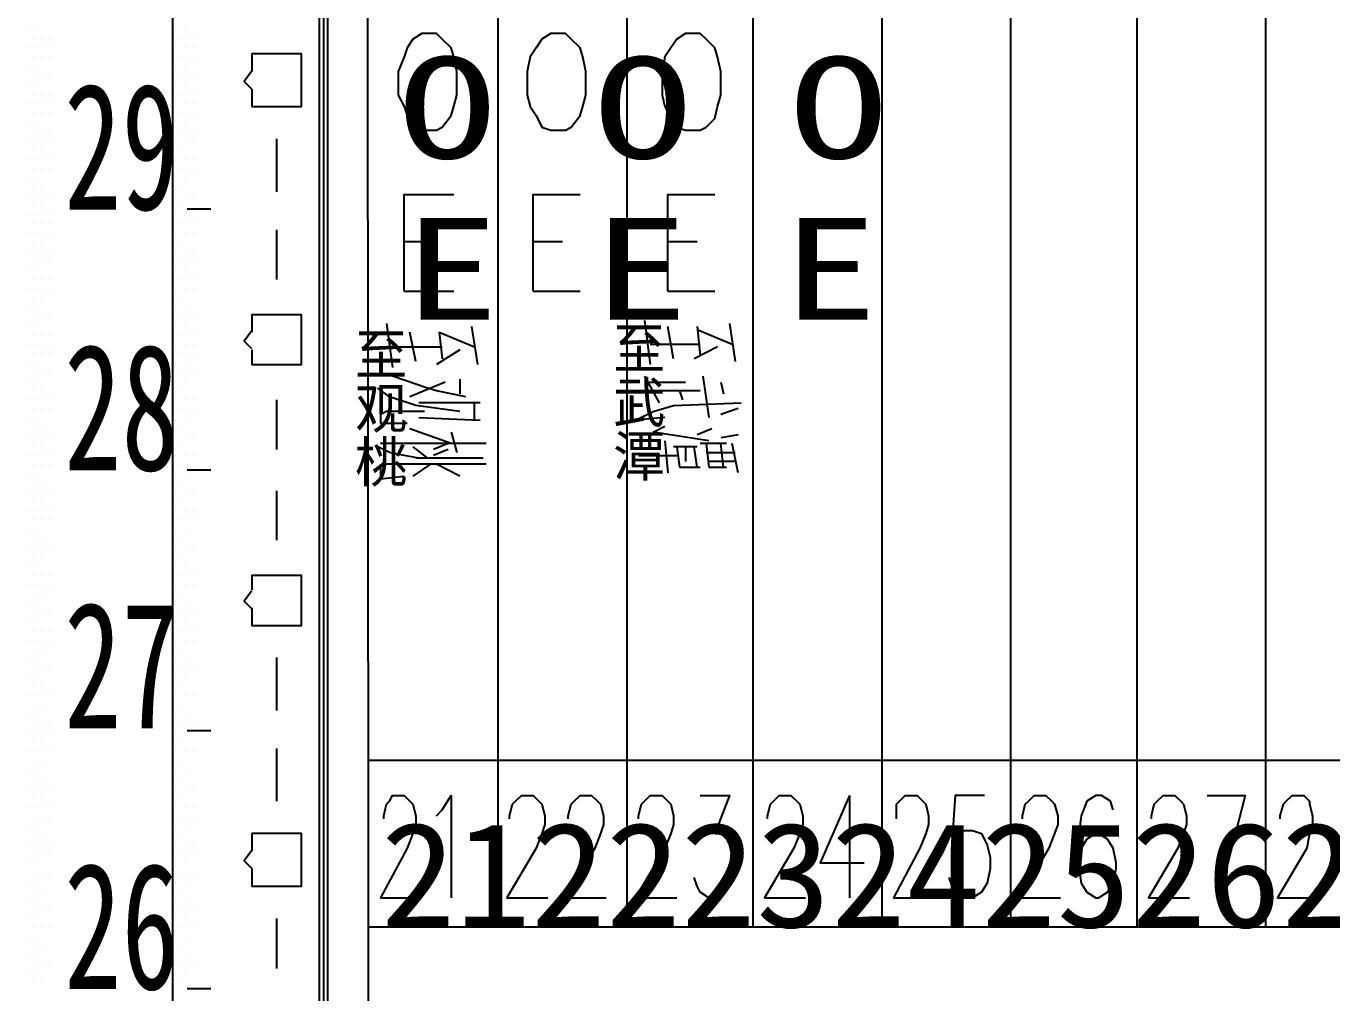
# Model space of a CAD drawing. Header units: metres. Extents: x 17 to 1264, y 17 to 859.
# Drawn here: x 170.5 to 234.7, y 471.5 to 519 of the extents above; entities that cross this region are included whole.
import ezdxf

# ---------------------------------------------------------------- set-up
doc = ezdxf.new("R2010")
doc.units = ezdxf.units.M
for name, color, linetype in [('LINES', 7, 'Continuous'), ('POLYLINES', 4, 'Continuous'), ('RECTS', 7, 'Continuous'), ('TEXTS', 3, 'Continuous')]:
    doc.layers.add(name, color=color, linetype=linetype)

msp = doc.modelspace()

# ---------------------------------------------------------------- linework, layer by layer
at = {"layer": 'LINES'}
for p, q in [((185.32, 152.64), (185.32, 755.14)), ((185.11, 650.59), (185.11, 433.58)), ((170.49, 518.83), (170.49, 518.83)), ((170.92, 518.83), (170.92, 518.83)), ((171.35, 518.83), (171.35, 518.83)), ((171.79, 518.83), (171.79, 518.83)), ((177.83, 518.83), (177.83, 518.83)), ((178.27, 518.83), (178.27, 518.83)), ((178.7, 518.83), (178.7, 518.83)), ((170.49, 517.97), (170.49, 517.97)), ((170.78, 518.4), (170.78, 518.4)), ((170.92, 517.97), (170.92, 517.97)), ((171.21, 518.4), (171.21, 518.4)), ((171.35, 517.97), (171.35, 517.97)), ((171.64, 518.4), (171.64, 518.4)), ((171.79, 517.97), (171.79, 517.97)), ((177.83, 517.97), (177.83, 517.97)), ((177.98, 518.4), (177.98, 518.4)), ((178.27, 517.97), (178.27, 517.97)), ((178.41, 518.4), (178.41, 518.4)), ((178.7, 517.97), (178.7, 517.97)), ((178.84, 518.4), (178.84, 518.4)), ((170.78, 517.54), (170.78, 517.54)), ((171.21, 517.54), (171.21, 517.54)), ((171.64, 517.54), (171.64, 517.54)), ((177.98, 517.54), (177.98, 517.54)), ((178.41, 517.54), (178.41, 517.54)), ((178.84, 517.54), (178.84, 517.54)), ((170.49, 517.1), (170.49, 517.1)), ((170.78, 516.53), (170.78, 516.53)), ((170.92, 517.1), (170.92, 517.1)), ((171.21, 516.53), (171.21, 516.53)), ((171.35, 517.1), (171.35, 517.1)), ((171.64, 516.53), (171.64, 516.53)), ((171.79, 517.1), (171.79, 517.1)), ((177.83, 517.1), (177.83, 517.1)), ((177.98, 516.53), (177.98, 516.53)), ((178.27, 517.1), (178.27, 517.1)), ((178.41, 516.53), (178.41, 516.53)), ((178.7, 517.1), (178.7, 517.1)), ((178.84, 516.53), (178.84, 516.53)), ((170.49, 516.1), (170.49, 516.1)), ((170.92, 516.1), (170.92, 516.1)), ((171.35, 516.1), (171.35, 516.1)), ((171.79, 516.1), (171.79, 516.1)), ((177.83, 516.1), (177.83, 516.1)), ((178.27, 516.1), (178.27, 516.1)), ((178.7, 516.1), (178.7, 516.1)), ((170.78, 515.66), (170.78, 515.66)), ((171.21, 515.66), (171.21, 515.66)), ((171.64, 515.66), (171.64, 515.66)), ((177.98, 515.66), (177.98, 515.66)), ((178.41, 515.66), (178.41, 515.66)), ((178.84, 515.66), (178.84, 515.66)), ((170.49, 515.23), (170.49, 515.23)), ((170.78, 514.8), (170.78, 514.8)), ((170.92, 515.23), (170.92, 515.23)), ((171.21, 514.8), (171.21, 514.8)), ((171.35, 515.23), (171.35, 515.23)), ((171.64, 514.8), (171.64, 514.8)), ((171.79, 515.23), (171.79, 515.23)), ((177.83, 515.23), (177.83, 515.23)), ((177.98, 514.8), (177.98, 514.8)), ((178.27, 515.23), (178.27, 515.23)), ((178.41, 514.8), (178.41, 514.8)), ((178.7, 515.23), (178.7, 515.23)), ((178.84, 514.8), (178.84, 514.8)), ((170.49, 514.37), (170.49, 514.37)), ((170.92, 514.37), (170.92, 514.37)), ((171.35, 514.37), (171.35, 514.37)), ((171.79, 514.37), (171.79, 514.37)), ((177.83, 514.37), (177.83, 514.37)), ((178.27, 514.37), (178.27, 514.37)), ((178.7, 514.37), (178.7, 514.37)), ((170.49, 513.36), (170.49, 513.36)), ((170.78, 513.79), (170.78, 513.79)), ((170.92, 513.36), (170.92, 513.36)), ((171.21, 513.79), (171.21, 513.79)), ((171.35, 513.36), (171.35, 513.36)), ((171.64, 513.79), (171.64, 513.79)), ((171.79, 513.36), (171.79, 513.36)), ((177.83, 513.36), (177.83, 513.36)), ((177.98, 513.79), (177.98, 513.79)), ((178.27, 513.36), (178.27, 513.36)), ((178.41, 513.79), (178.41, 513.79)), ((178.7, 513.36), (178.7, 513.36)), ((178.84, 513.79), (178.84, 513.79)), ((182.8, 513.5), (182.8, 510.91)), ((170.78, 512.93), (170.78, 512.93)), ((171.21, 512.93), (171.21, 512.93)), ((171.64, 512.93), (171.64, 512.93)), ((177.98, 512.93), (177.98, 512.93)), ((178.41, 512.93), (178.41, 512.93)), ((178.84, 512.93), (178.84, 512.93)), ((170.49, 512.5), (170.49, 512.5)), ((170.78, 512.06), (170.78, 512.06)), ((170.92, 512.5), (170.92, 512.5)), ((171.21, 512.06), (171.21, 512.06)), ((171.35, 512.5), (171.35, 512.5)), ((171.64, 512.06), (171.64, 512.06)), ((171.79, 512.5), (171.79, 512.5)), ((177.83, 512.5), (177.83, 512.5)), ((177.98, 512.06), (177.98, 512.06)), ((178.27, 512.5), (178.27, 512.5)), ((178.41, 512.06), (178.41, 512.06)), ((178.7, 512.5), (178.7, 512.5)), ((178.84, 512.06), (178.84, 512.06)), ((170.49, 511.63), (170.49, 511.63)), ((170.92, 511.63), (170.92, 511.63)), ((171.35, 511.63), (171.35, 511.63)), ((171.79, 511.63), (171.79, 511.63)), ((177.83, 511.63), (177.83, 511.63)), ((178.27, 511.63), (178.27, 511.63)), ((178.7, 511.63), (178.7, 511.63)), ((170.78, 511.2), (170.78, 511.2)), ((171.21, 511.2), (171.21, 511.2)), ((171.64, 511.2), (171.64, 511.2)), ((177.98, 511.2), (177.98, 511.2)), ((178.41, 511.2), (178.41, 511.2)), ((178.84, 511.2), (178.84, 511.2)), ((170.49, 510.62), (170.49, 510.62)), ((170.78, 510.19), (170.78, 510.19)), ((170.92, 510.62), (170.92, 510.62)), ((171.21, 510.19), (171.21, 510.19)), ((171.35, 510.62), (171.35, 510.62)), ((171.64, 510.19), (171.64, 510.19)), ((171.79, 510.62), (171.79, 510.62)), ((177.83, 510.62), (177.83, 510.62)), ((177.98, 510.19), (177.98, 510.19)), ((178.27, 510.62), (178.27, 510.62)), ((178.41, 510.19), (178.41, 510.19)), ((178.7, 510.62), (178.7, 510.62)), ((178.84, 510.19), (178.84, 510.19)), ((170.49, 509.76), (170.49, 509.76)), ((170.92, 509.76), (170.92, 509.76)), ((171.35, 509.76), (171.35, 509.76)), ((171.79, 509.76), (171.79, 509.76)), ((177.83, 509.76), (177.83, 509.76)), ((178.27, 509.76), (178.27, 509.76)), ((179.56, 510.05), (178.41, 510.05)), ((178.7, 509.76), (178.7, 509.76)), ((170.49, 508.9), (170.49, 508.9)), ((170.78, 509.33), (170.78, 509.33)), ((170.92, 508.9), (170.92, 508.9)), ((171.21, 509.33), (171.21, 509.33)), ((171.35, 508.9), (171.35, 508.9)), ((171.64, 509.33), (171.64, 509.33)), ((171.79, 508.9), (171.79, 508.9)), ((177.83, 508.9), (177.83, 508.9)), ((177.98, 509.33), (177.98, 509.33)), ((178.27, 508.9), (178.27, 508.9)), ((178.41, 509.33), (178.41, 509.33)), ((178.7, 508.9), (178.7, 508.9)), ((178.84, 509.33), (178.84, 509.33)), ((182.8, 509.04), (182.8, 506.59)), ((170.78, 508.46), (170.78, 508.46)), ((171.21, 508.46), (171.21, 508.46)), ((171.64, 508.46), (171.64, 508.46)), ((177.98, 508.46), (177.98, 508.46)), ((178.41, 508.46), (178.41, 508.46)), ((178.84, 508.46), (178.84, 508.46)), ((189.07, 508.46), (190.51, 508.46)), ((195.4, 508.46), (196.84, 508.46)), ((202.03, 508.46), (203.47, 508.46)), ((170.49, 507.89), (170.49, 507.89)), ((170.92, 507.89), (170.92, 507.89)), ((171.35, 507.89), (171.35, 507.89)), ((171.79, 507.89), (171.79, 507.89)), ((177.83, 507.89), (177.83, 507.89)), ((178.27, 507.89), (178.27, 507.89)), ((178.7, 507.89), (178.7, 507.89)), ((170.49, 507.02), (170.49, 507.02)), ((170.78, 507.46), (170.78, 507.46)), ((170.92, 507.02), (170.92, 507.02)), ((171.21, 507.46), (171.21, 507.46)), ((171.35, 507.02), (171.35, 507.02)), ((171.64, 507.46), (171.64, 507.46)), ((171.79, 507.02), (171.79, 507.02)), ((177.83, 507.02), (177.83, 507.02)), ((177.98, 507.46), (177.98, 507.46)), ((178.27, 507.02), (178.27, 507.02)), ((178.41, 507.46), (178.41, 507.46)), ((178.7, 507.02), (178.7, 507.02)), ((178.84, 507.46), (178.84, 507.46)), ((170.78, 506.59), (170.78, 506.59)), ((171.21, 506.59), (171.21, 506.59)), ((171.64, 506.59), (171.64, 506.59)), ((177.98, 506.59), (177.98, 506.59)), ((178.41, 506.59), (178.41, 506.59)), ((178.84, 506.59), (178.84, 506.59)), ((170.49, 506.16), (170.49, 506.16)), ((170.78, 505.73), (170.78, 505.73)), ((170.92, 506.16), (170.92, 506.16)), ((171.21, 505.73), (171.21, 505.73)), ((171.35, 506.16), (171.35, 506.16)), ((171.64, 505.73), (171.64, 505.73)), ((171.79, 506.16), (171.79, 506.16)), ((177.83, 506.16), (177.83, 506.16)), ((177.98, 505.73), (177.98, 505.73)), ((178.27, 506.16), (178.27, 506.16)), ((178.41, 505.73), (178.41, 505.73)), ((178.7, 506.16), (178.7, 506.16)), ((178.84, 505.73), (178.84, 505.73)), ((189.07, 506.02), (191.51, 506.02)), ((195.4, 506.02), (197.71, 506.02)), ((202.03, 506.02), (204.33, 506.02)), ((170.49, 505.15), (170.49, 505.15)), ((170.92, 505.15), (170.92, 505.15)), ((171.35, 505.15), (171.35, 505.15)), ((171.79, 505.15), (171.79, 505.15)), ((177.83, 505.15), (177.83, 505.15)), ((178.27, 505.15), (178.27, 505.15)), ((178.7, 505.15), (178.7, 505.15)), ((170.78, 504.72), (170.78, 504.72)), ((171.21, 504.72), (171.21, 504.72)), ((171.64, 504.72), (171.64, 504.72)), ((177.98, 504.72), (177.98, 504.72)), ((178.41, 504.72), (178.41, 504.72)), ((178.84, 504.72), (178.84, 504.72)), ((188.2, 504.43), (188.49, 502.27)), ((200.87, 504.58), (201.16, 502.42)), ((205.05, 504.43), (205.34, 502.56)), ((170.49, 504.29), (170.49, 504.29)), ((170.78, 503.86), (170.78, 503.86)), ((170.92, 504.29), (170.92, 504.29)), ((171.21, 503.86), (171.21, 503.86)), ((171.35, 504.29), (171.35, 504.29)), ((171.64, 503.86), (171.64, 503.86)), ((171.79, 504.29), (171.79, 504.29)), ((177.83, 504.29), (177.83, 504.29)), ((177.98, 503.86), (177.98, 503.86)), ((178.27, 504.29), (178.27, 504.29)), ((178.41, 503.86), (178.41, 503.86)), ((178.7, 504.29), (178.7, 504.29)), ((178.84, 503.86), (178.84, 503.86)), ((189.64, 502.56), (189.35, 504)), ((190.79, 504), (190.94, 502.7)), ((190.79, 504), (192.52, 503.28)), ((192.38, 504.29), (192.67, 502.42)), ((202.31, 502.7), (202.03, 504.29)), ((203.47, 504.29), (203.61, 502.85)), ((203.47, 504.14), (205.19, 503.42)), ((170.49, 503.42), (170.49, 503.42)), ((170.92, 503.42), (170.92, 503.42)), ((171.35, 503.42), (171.35, 503.42)), ((171.79, 503.42), (171.79, 503.42)), ((177.83, 503.42), (177.83, 503.42)), ((178.27, 503.42), (178.27, 503.42)), ((178.7, 503.42), (178.7, 503.42)), ((188.49, 503.28), (190.94, 503.28)), ((191.8, 503.14), (190.65, 502.42)), ((201.16, 503.42), (203.61, 503.42)), ((204.47, 503.28), (203.32, 502.7)), ((170.49, 502.42), (170.49, 502.42)), ((170.78, 502.99), (170.78, 502.99)), ((170.92, 502.42), (170.92, 502.42)), ((171.21, 502.99), (171.21, 502.99)), ((171.35, 502.42), (171.35, 502.42)), ((171.64, 502.99), (171.64, 502.99)), ((171.79, 502.42), (171.79, 502.42)), ((177.83, 502.42), (177.83, 502.42)), ((177.98, 502.99), (177.98, 502.99)), ((178.27, 502.42), (178.27, 502.42)), ((178.41, 502.99), (178.41, 502.99)), ((178.7, 502.42), (178.7, 502.42)), ((178.84, 502.99), (178.84, 502.99)), ((170.78, 501.98), (170.78, 501.98)), ((171.21, 501.98), (171.21, 501.98)), ((171.64, 501.98), (171.64, 501.98)), ((177.98, 501.98), (177.98, 501.98)), ((178.41, 501.98), (178.41, 501.98)), ((178.84, 501.98), (178.84, 501.98)), ((200.87, 501.84), (201.59, 500.54)), ((203.75, 501.84), (204.04, 499.82)), ((170.49, 501.55), (170.49, 501.55)), ((170.92, 501.55), (170.92, 501.55)), ((171.35, 501.55), (171.35, 501.55)), ((171.79, 501.55), (171.79, 501.55)), ((177.83, 501.55), (177.83, 501.55)), ((178.27, 501.55), (178.27, 501.55)), ((178.7, 501.55), (178.7, 501.55)), ((191.08, 501.55), (189.35, 500.83)), ((191.8, 501.7), (191.8, 500.98)), ((201.02, 501.55), (202.89, 501.55)), ((204.62, 501.55), (204.76, 500.98)), ((170.49, 500.69), (170.49, 500.69)), ((170.78, 501.12), (170.78, 501.12)), ((170.92, 500.69), (170.92, 500.69)), ((171.21, 501.12), (171.21, 501.12)), ((171.35, 500.69), (171.35, 500.69)), ((171.64, 501.12), (171.64, 501.12)), ((171.79, 500.69), (171.79, 500.69)), ((177.83, 500.69), (177.83, 500.69)), ((177.98, 501.12), (177.98, 501.12)), ((178.27, 500.69), (178.27, 500.69)), ((178.41, 501.12), (178.41, 501.12)), ((178.7, 500.69), (178.7, 500.69)), ((178.84, 501.12), (178.84, 501.12)), ((182.8, 500.69), (182.8, 498.24)), ((192.81, 500.54), (189.79, 500.54)), ((192.52, 499.68), (192.52, 500.54)), ((203.61, 501.12), (201.31, 501.12)), ((202.6, 501.12), (202.75, 500.69)), ((170.78, 500.26), (170.78, 500.26)), ((171.21, 500.26), (171.21, 500.26)), ((171.64, 500.26), (171.64, 500.26)), ((177.98, 500.26), (177.98, 500.26)), ((178.41, 500.26), (178.41, 500.26)), ((178.84, 500.26), (178.84, 500.26)), ((205.48, 500.26), (204.62, 499.97)), ((170.49, 499.68), (170.49, 499.68)), ((170.78, 499.25), (170.78, 499.25)), ((170.92, 499.68), (170.92, 499.68)), ((171.21, 499.25), (171.21, 499.25)), ((171.35, 499.68), (171.35, 499.68)), ((171.64, 499.25), (171.64, 499.25)), ((171.79, 499.68), (171.79, 499.68)), ((177.83, 499.68), (177.83, 499.68)), ((177.98, 499.25), (177.98, 499.25)), ((178.27, 499.68), (178.27, 499.68)), ((178.41, 499.25), (178.41, 499.25)), ((178.7, 499.68), (178.7, 499.68)), ((178.84, 499.25), (178.84, 499.25)), ((191.37, 498.53), (189.35, 499.25)), ((189.79, 499.82), (192.81, 499.68)), ((201.31, 499.1), (201.88, 499.39)), ((204.19, 499.25), (203.47, 498.96)), ((170.49, 498.82), (170.49, 498.82)), ((170.92, 498.82), (170.92, 498.82)), ((171.35, 498.82), (171.35, 498.82)), ((171.79, 498.82), (171.79, 498.82)), ((177.83, 498.82), (177.83, 498.82)), ((178.27, 498.82), (178.27, 498.82)), ((178.7, 498.82), (178.7, 498.82)), ((191.37, 499.1), (191.66, 498.1)), ((204.04, 498.67), (201.31, 499.1)), ((201.88, 498.67), (202.03, 497.09)), ((205.48, 498.96), (204.62, 498.82)), ((170.49, 497.95), (170.49, 497.95)), ((170.78, 498.38), (170.78, 498.38)), ((170.92, 497.95), (170.92, 497.95)), ((171.21, 498.38), (171.21, 498.38)), ((171.35, 497.95), (171.35, 497.95)), ((171.64, 498.38), (171.64, 498.38)), ((171.79, 497.95), (171.79, 497.95)), ((177.83, 497.95), (177.83, 497.95)), ((177.98, 498.38), (177.98, 498.38)), ((178.27, 497.95), (178.27, 497.95)), ((178.41, 498.38), (178.41, 498.38)), ((178.7, 497.95), (178.7, 497.95)), ((178.84, 498.38), (178.84, 498.38)), ((193.1, 498.53), (187.91, 498.53)), ((189.5, 498.38), (190.22, 497.81)), ((191.23, 498.53), (190.51, 498.24)), ((191.23, 498.24), (190.51, 497.95)), ((200.59, 497.95), (202.46, 497.95)), ((203.47, 498.38), (202.31, 498.38)), ((202.46, 498.38), (202.6, 497.38)), ((202.89, 498.38), (202.89, 497.66)), ((203.47, 497.38), (203.32, 498.38)), ((204.91, 498.53), (203.61, 498.53)), ((203.9, 498.53), (204.04, 497.38)), ((203.9, 498.1), (205.34, 498.1)), ((204.76, 497.38), (204.62, 498.53)), ((205.48, 497.09), (205.19, 498.53)), ((170.78, 497.52), (170.78, 497.52)), ((171.21, 497.52), (171.21, 497.52)), ((171.64, 497.52), (171.64, 497.52)), ((177.98, 497.52), (177.98, 497.52)), ((178.41, 497.52), (178.41, 497.52)), ((178.84, 497.52), (178.84, 497.52)), ((190.36, 497.52), (189.5, 496.94)), ((192.95, 497.81), (189.64, 497.81)), ((191.8, 496.94), (190.65, 497.52)), ((202.6, 497.38), (203.61, 497.38)), ((205.34, 497.66), (204.04, 497.66)), ((204.04, 497.38), (204.91, 497.38)), ((170.49, 496.94), (170.49, 496.94)), ((170.92, 496.94), (170.92, 496.94)), ((171.35, 496.94), (171.35, 496.94)), ((171.79, 496.94), (171.79, 496.94)), ((177.83, 496.94), (177.83, 496.94)), ((178.27, 496.94), (178.27, 496.94)), ((179.56, 497.23), (178.41, 497.23)), ((178.7, 496.94), (178.7, 496.94)), ((170.49, 496.08), (170.49, 496.08)), ((170.78, 496.51), (170.78, 496.51)), ((170.92, 496.08), (170.92, 496.08)), ((171.21, 496.51), (171.21, 496.51)), ((171.35, 496.08), (171.35, 496.08)), ((171.64, 496.51), (171.64, 496.51)), ((171.79, 496.08), (171.79, 496.08)), ((177.83, 496.08), (177.83, 496.08)), ((177.98, 496.51), (177.98, 496.51)), ((178.27, 496.08), (178.27, 496.08)), ((178.41, 496.51), (178.41, 496.51)), ((178.7, 496.08), (178.7, 496.08)), ((178.84, 496.51), (178.84, 496.51)), ((182.8, 496.22), (182.8, 493.78)), ((170.78, 495.65), (170.78, 495.65)), ((171.21, 495.65), (171.21, 495.65)), ((171.64, 495.65), (171.64, 495.65)), ((177.98, 495.65), (177.98, 495.65)), ((178.41, 495.65), (178.41, 495.65)), ((178.84, 495.65), (178.84, 495.65)), ((170.49, 495.22), (170.49, 495.22)), ((170.78, 494.78), (170.78, 494.78)), ((170.92, 495.22), (170.92, 495.22)), ((171.21, 494.78), (171.21, 494.78)), ((171.35, 495.22), (171.35, 495.22)), ((171.64, 494.78), (171.64, 494.78)), ((171.79, 495.22), (171.79, 495.22)), ((177.83, 495.22), (177.83, 495.22)), ((177.98, 494.78), (177.98, 494.78)), ((178.27, 495.22), (178.27, 495.22)), ((178.41, 494.78), (178.41, 494.78)), ((178.7, 495.22), (178.7, 495.22)), ((178.84, 494.78), (178.84, 494.78)), ((170.49, 494.21), (170.49, 494.21)), ((170.92, 494.21), (170.92, 494.21)), ((171.35, 494.21), (171.35, 494.21)), ((171.79, 494.21), (171.79, 494.21)), ((177.83, 494.21), (177.83, 494.21)), ((178.27, 494.21), (178.27, 494.21)), ((178.7, 494.21), (178.7, 494.21)), ((170.78, 493.78), (170.78, 493.78)), ((171.21, 493.78), (171.21, 493.78)), ((171.64, 493.78), (171.64, 493.78)), ((177.98, 493.78), (177.98, 493.78)), ((178.41, 493.78), (178.41, 493.78)), ((178.84, 493.78), (178.84, 493.78)), ((170.49, 493.34), (170.49, 493.34)), ((170.78, 492.91), (170.78, 492.91)), ((170.92, 493.34), (170.92, 493.34)), ((171.21, 492.91), (171.21, 492.91)), ((171.35, 493.34), (171.35, 493.34)), ((171.64, 492.91), (171.64, 492.91)), ((171.79, 493.34), (171.79, 493.34)), ((177.83, 493.34), (177.83, 493.34)), ((177.98, 492.91), (177.98, 492.91)), ((178.27, 493.34), (178.27, 493.34)), ((178.41, 492.91), (178.41, 492.91)), ((178.7, 493.34), (178.7, 493.34)), ((178.84, 492.91), (178.84, 492.91)), ((170.49, 492.48), (170.49, 492.48)), ((170.92, 492.48), (170.92, 492.48)), ((171.35, 492.48), (171.35, 492.48)), ((171.79, 492.48), (171.79, 492.48)), ((177.83, 492.48), (177.83, 492.48)), ((178.27, 492.48), (178.27, 492.48)), ((178.7, 492.48), (178.7, 492.48)), ((170.49, 491.62), (170.49, 491.62)), ((170.78, 492.05), (170.78, 492.05)), ((170.92, 491.62), (170.92, 491.62)), ((171.21, 492.05), (171.21, 492.05)), ((171.35, 491.62), (171.35, 491.62)), ((171.64, 492.05), (171.64, 492.05)), ((171.79, 491.62), (171.79, 491.62)), ((177.83, 491.62), (177.83, 491.62)), ((177.98, 492.05), (177.98, 492.05)), ((178.27, 491.62), (178.27, 491.62)), ((178.41, 492.05), (178.41, 492.05)), ((178.7, 491.62), (178.7, 491.62)), ((178.84, 492.05), (178.84, 492.05)), ((170.78, 491.04), (170.78, 491.04)), ((171.21, 491.04), (171.21, 491.04)), ((171.64, 491.04), (171.64, 491.04)), ((177.98, 491.04), (177.98, 491.04)), ((178.41, 491.04), (178.41, 491.04)), ((178.84, 491.04), (178.84, 491.04)), ((170.49, 490.61), (170.49, 490.61)), ((170.92, 490.61), (170.92, 490.61)), ((171.35, 490.61), (171.35, 490.61)), ((171.79, 490.61), (171.79, 490.61)), ((177.83, 490.61), (177.83, 490.61)), ((178.27, 490.61), (178.27, 490.61)), ((178.7, 490.61), (178.7, 490.61)), ((170.49, 489.74), (170.49, 489.74)), ((170.78, 490.18), (170.78, 490.18)), ((170.92, 489.74), (170.92, 489.74)), ((171.21, 490.18), (171.21, 490.18)), ((171.35, 489.74), (171.35, 489.74)), ((171.64, 490.18), (171.64, 490.18)), ((171.79, 489.74), (171.79, 489.74)), ((177.83, 489.74), (177.83, 489.74)), ((177.98, 490.18), (177.98, 490.18)), ((178.27, 489.74), (178.27, 489.74)), ((178.41, 490.18), (178.41, 490.18)), ((178.7, 489.74), (178.7, 489.74)), ((178.84, 490.18), (178.84, 490.18)), ((170.78, 489.31), (170.78, 489.31)), ((171.21, 489.31), (171.21, 489.31)), ((171.64, 489.31), (171.64, 489.31)), ((177.98, 489.31), (177.98, 489.31)), ((178.41, 489.31), (178.41, 489.31)), ((178.84, 489.31), (178.84, 489.31)), ((170.49, 488.88), (170.49, 488.88)), ((170.78, 488.3), (170.78, 488.3)), ((170.92, 488.88), (170.92, 488.88)), ((171.21, 488.3), (171.21, 488.3)), ((171.35, 488.88), (171.35, 488.88)), ((171.64, 488.3), (171.64, 488.3)), ((171.79, 488.88), (171.79, 488.88)), ((177.83, 488.88), (177.83, 488.88)), ((177.98, 488.3), (177.98, 488.3)), ((178.27, 488.88), (178.27, 488.88)), ((178.41, 488.3), (178.41, 488.3)), ((178.7, 488.88), (178.7, 488.88)), ((178.84, 488.3), (178.84, 488.3)), ((170.49, 487.87), (170.49, 487.87)), ((170.92, 487.87), (170.92, 487.87)), ((171.35, 487.87), (171.35, 487.87)), ((171.79, 487.87), (171.79, 487.87)), ((177.83, 487.87), (177.83, 487.87)), ((178.27, 487.87), (178.27, 487.87)), ((178.7, 487.87), (178.7, 487.87)), ((182.8, 488.02), (182.8, 485.42)), ((170.78, 487.44), (170.78, 487.44)), ((171.21, 487.44), (171.21, 487.44)), ((171.64, 487.44), (171.64, 487.44)), ((177.98, 487.44), (177.98, 487.44)), ((178.41, 487.44), (178.41, 487.44)), ((178.84, 487.44), (178.84, 487.44)), ((170.49, 487.01), (170.49, 487.01)), ((170.78, 486.58), (170.78, 486.58)), ((170.92, 487.01), (170.92, 487.01)), ((171.21, 486.58), (171.21, 486.58)), ((171.35, 487.01), (171.35, 487.01)), ((171.64, 486.58), (171.64, 486.58)), ((171.79, 487.01), (171.79, 487.01)), ((177.83, 487.01), (177.83, 487.01)), ((177.98, 486.58), (177.98, 486.58)), ((178.27, 487.01), (178.27, 487.01)), ((178.41, 486.58), (178.41, 486.58)), ((178.7, 487.01), (178.7, 487.01)), ((178.84, 486.58), (178.84, 486.58)), ((170.49, 486.14), (170.49, 486.14)), ((170.92, 486.14), (170.92, 486.14)), ((171.35, 486.14), (171.35, 486.14)), ((171.79, 486.14), (171.79, 486.14)), ((177.83, 486.14), (177.83, 486.14)), ((178.27, 486.14), (178.27, 486.14)), ((178.7, 486.14), (178.7, 486.14)), ((170.49, 485.14), (170.49, 485.14)), ((170.78, 485.57), (170.78, 485.57)), ((170.92, 485.14), (170.92, 485.14)), ((171.21, 485.57), (171.21, 485.57)), ((171.35, 485.14), (171.35, 485.14)), ((171.64, 485.57), (171.64, 485.57)), ((171.79, 485.14), (171.79, 485.14)), ((177.83, 485.14), (177.83, 485.14)), ((177.98, 485.57), (177.98, 485.57)), ((178.27, 485.14), (178.27, 485.14)), ((178.41, 485.57), (178.41, 485.57)), ((178.7, 485.14), (178.7, 485.14)), ((178.84, 485.57), (178.84, 485.57)), ((170.78, 484.7), (170.78, 484.7)), ((171.21, 484.7), (171.21, 484.7)), ((171.64, 484.7), (171.64, 484.7)), ((177.98, 484.7), (177.98, 484.7)), ((178.41, 484.7), (178.41, 484.7)), ((178.84, 484.7), (178.84, 484.7)), ((170.49, 484.27), (170.49, 484.27)), ((170.78, 483.84), (170.78, 483.84)), ((170.92, 484.27), (170.92, 484.27)), ((171.21, 483.84), (171.21, 483.84)), ((171.35, 484.27), (171.35, 484.27)), ((171.64, 483.84), (171.64, 483.84)), ((171.79, 484.27), (171.79, 484.27)), ((177.83, 484.27), (177.83, 484.27)), ((177.98, 483.84), (177.98, 483.84)), ((178.27, 484.27), (178.27, 484.27)), ((179.56, 484.42), (178.41, 484.42)), ((178.41, 483.84), (178.41, 483.84)), ((178.7, 484.27), (178.7, 484.27)), ((178.84, 483.84), (178.84, 483.84)), ((170.49, 483.41), (170.49, 483.41)), ((170.92, 483.41), (170.92, 483.41)), ((171.35, 483.41), (171.35, 483.41)), ((171.79, 483.41), (171.79, 483.41)), ((177.83, 483.41), (177.83, 483.41)), ((178.27, 483.41), (178.27, 483.41)), ((178.7, 483.41), (178.7, 483.41)), ((182.8, 483.55), (182.8, 480.96)), ((170.78, 482.83), (170.78, 482.83)), ((171.21, 482.83), (171.21, 482.83)), ((171.64, 482.83), (171.64, 482.83)), ((177.98, 482.83), (177.98, 482.83)), ((178.41, 482.83), (178.41, 482.83)), ((178.84, 482.83), (178.84, 482.83)), ((187.34, 482.98), (325.87, 482.98)), ((170.49, 482.4), (170.49, 482.4)), ((170.78, 481.97), (170.78, 481.97)), ((170.92, 482.4), (170.92, 482.4)), ((171.21, 481.97), (171.21, 481.97)), ((171.35, 482.4), (171.35, 482.4)), ((171.64, 481.97), (171.64, 481.97)), ((171.79, 482.4), (171.79, 482.4)), ((177.83, 482.4), (177.83, 482.4)), ((177.98, 481.97), (177.98, 481.97)), ((178.27, 482.4), (178.27, 482.4)), ((178.41, 481.97), (178.41, 481.97)), ((178.7, 482.4), (178.7, 482.4)), ((178.84, 481.97), (178.84, 481.97)), ((170.49, 481.54), (170.49, 481.54)), ((170.92, 481.54), (170.92, 481.54)), ((171.35, 481.54), (171.35, 481.54)), ((171.79, 481.54), (171.79, 481.54)), ((177.83, 481.54), (177.83, 481.54)), ((178.27, 481.54), (178.27, 481.54)), ((178.7, 481.54), (178.7, 481.54)), ((210.95, 481.25), (210.95, 476.21)), ((170.49, 480.67), (170.49, 480.67)), ((170.78, 481.1), (170.78, 481.1)), ((170.92, 480.67), (170.92, 480.67)), ((171.21, 481.1), (171.21, 481.1)), ((171.35, 480.67), (171.35, 480.67)), ((171.64, 481.1), (171.64, 481.1)), ((171.79, 480.67), (171.79, 480.67)), ((177.83, 480.67), (177.83, 480.67)), ((177.98, 481.1), (177.98, 481.1)), ((178.27, 480.67), (178.27, 480.67)), ((178.41, 481.1), (178.41, 481.1)), ((178.7, 480.67), (178.7, 480.67)), ((178.84, 481.1), (178.84, 481.1)), ((170.78, 480.1), (170.78, 480.1)), ((171.21, 480.1), (171.21, 480.1)), ((171.64, 480.1), (171.64, 480.1)), ((177.98, 480.1), (177.98, 480.1)), ((178.41, 480.1), (178.41, 480.1)), ((178.84, 480.1), (178.84, 480.1)), ((170.49, 479.66), (170.49, 479.66)), ((170.92, 479.66), (170.92, 479.66)), ((171.35, 479.66), (171.35, 479.66)), ((171.79, 479.66), (171.79, 479.66)), ((177.83, 479.66), (177.83, 479.66)), ((178.27, 479.66), (178.27, 479.66)), ((178.7, 479.66), (178.7, 479.66)), ((170.49, 478.8), (170.49, 478.8)), ((170.78, 479.23), (170.78, 479.23)), ((170.92, 478.8), (170.92, 478.8)), ((171.21, 479.23), (171.21, 479.23)), ((171.35, 478.8), (171.35, 478.8)), ((171.64, 479.23), (171.64, 479.23)), ((171.79, 478.8), (171.79, 478.8)), ((177.83, 478.8), (177.83, 478.8)), ((177.98, 479.23), (177.98, 479.23)), ((178.27, 478.8), (178.27, 478.8)), ((178.41, 479.23), (178.41, 479.23)), ((178.7, 478.8), (178.7, 478.8)), ((178.84, 479.23), (178.84, 479.23)), ((170.78, 478.37), (170.78, 478.37)), ((171.21, 478.37), (171.21, 478.37)), ((171.64, 478.37), (171.64, 478.37)), ((177.98, 478.37), (177.98, 478.37)), ((178.41, 478.37), (178.41, 478.37)), ((178.84, 478.37), (178.84, 478.37)), ((170.49, 477.94), (170.49, 477.94)), ((170.92, 477.94), (170.92, 477.94)), ((171.35, 477.94), (171.35, 477.94)), ((171.79, 477.94), (171.79, 477.94)), ((177.83, 477.94), (177.83, 477.94)), ((178.27, 477.94), (178.27, 477.94)), ((178.7, 477.94), (178.7, 477.94)), ((170.49, 476.93), (170.49, 476.93)), ((170.78, 477.36), (170.78, 477.36)), ((170.92, 476.93), (170.92, 476.93)), ((171.21, 477.36), (171.21, 477.36)), ((171.35, 476.93), (171.35, 476.93)), ((171.64, 477.36), (171.64, 477.36)), ((171.79, 476.93), (171.79, 476.93)), ((177.83, 476.93), (177.83, 476.93)), ((177.98, 477.36), (177.98, 477.36)), ((178.27, 476.93), (178.27, 476.93)), ((178.41, 477.36), (178.41, 477.36)), ((178.7, 476.93), (178.7, 476.93)), ((178.84, 477.36), (178.84, 477.36)), ((170.78, 476.5), (170.78, 476.5)), ((171.21, 476.5), (171.21, 476.5)), ((171.64, 476.5), (171.64, 476.5)), ((177.98, 476.5), (177.98, 476.5)), ((178.41, 476.5), (178.41, 476.5)), ((178.84, 476.5), (178.84, 476.5)), ((170.49, 476.06), (170.49, 476.06)), ((170.78, 475.63), (170.78, 475.63)), ((170.92, 476.06), (170.92, 476.06)), ((171.21, 475.63), (171.21, 475.63)), ((171.35, 476.06), (171.35, 476.06)), ((171.64, 475.63), (171.64, 475.63)), ((171.79, 476.06), (171.79, 476.06)), ((177.83, 476.06), (177.83, 476.06)), ((177.98, 475.63), (177.98, 475.63)), ((178.27, 476.06), (178.27, 476.06)), ((178.41, 475.63), (178.41, 475.63)), ((178.7, 476.06), (178.7, 476.06)), ((178.84, 475.63), (178.84, 475.63)), ((170.49, 475.2), (170.49, 475.2)), ((170.92, 475.2), (170.92, 475.2)), ((171.35, 475.2), (171.35, 475.2)), ((171.79, 475.2), (171.79, 475.2)), ((177.83, 475.2), (177.83, 475.2)), ((178.27, 475.2), (178.27, 475.2)), ((178.7, 475.2), (178.7, 475.2)), ((182.8, 475.2), (182.8, 472.75)), ((170.49, 474.19), (170.49, 474.19)), ((170.78, 474.77), (170.78, 474.77)), ((170.92, 474.19), (170.92, 474.19)), ((171.21, 474.77), (171.21, 474.77)), ((171.35, 474.19), (171.35, 474.19)), ((171.64, 474.77), (171.64, 474.77)), ((171.79, 474.19), (171.79, 474.19)), ((177.83, 474.19), (177.83, 474.19)), ((177.98, 474.77), (177.98, 474.77)), ((178.27, 474.19), (178.27, 474.19)), ((178.41, 474.77), (178.41, 474.77)), ((178.7, 474.19), (178.7, 474.19)), ((178.84, 474.77), (178.84, 474.77)), ((325.87, 474.77), (187.34, 474.77)), ((170.78, 473.76), (170.78, 473.76)), ((171.21, 473.76), (171.21, 473.76)), ((171.64, 473.76), (171.64, 473.76)), ((177.98, 473.76), (177.98, 473.76)), ((178.41, 473.76), (178.41, 473.76)), ((178.84, 473.76), (178.84, 473.76)), ((170.49, 473.33), (170.49, 473.33)), ((170.78, 472.9), (170.78, 472.9)), ((170.92, 473.33), (170.92, 473.33)), ((171.21, 472.9), (171.21, 472.9)), ((171.35, 473.33), (171.35, 473.33)), ((171.64, 472.9), (171.64, 472.9)), ((171.79, 473.33), (171.79, 473.33)), ((177.83, 473.33), (177.83, 473.33)), ((177.98, 472.9), (177.98, 472.9)), ((178.27, 473.33), (178.27, 473.33)), ((178.41, 472.9), (178.41, 472.9)), ((178.7, 473.33), (178.7, 473.33)), ((178.84, 472.9), (178.84, 472.9)), ((170.49, 472.46), (170.49, 472.46)), ((170.92, 472.46), (170.92, 472.46)), ((171.35, 472.46), (171.35, 472.46)), ((171.79, 472.46), (171.79, 472.46)), ((177.83, 472.46), (177.83, 472.46)), ((178.27, 472.46), (178.27, 472.46)), ((178.7, 472.46), (178.7, 472.46)), ((170.78, 472.03), (170.78, 472.03)), ((171.21, 472.03), (171.21, 472.03)), ((171.64, 472.03), (171.64, 472.03)), ((177.98, 472.03), (177.98, 472.03)), ((178.41, 472.03), (178.41, 472.03)), ((179.56, 471.74), (178.41, 471.74)), ((178.84, 472.03), (178.84, 472.03))]:
    msp.add_line(p, q, dxfattribs=at)
at = {"layer": 'POLYLINES'}
for points in [[(177.69, 755.14), (177.69, 611.42), (177.69, 152.64)], [(184.89, 737.57), (184.89, 596.88), (184.89, 152.64)], [(187.19, 650.59), (325.87, 650.59), (325.87, 433.58), (187.34, 433.58), (187.19, 650.59)], [(189.93, 518.69), (189.5, 518.4), (189.21, 517.97), (189.07, 517.54), (188.78, 516.82), (188.78, 515.66), (189.07, 515.09), (189.21, 514.66), (189.5, 514.08), (189.93, 513.94), (190.65, 513.94), (190.94, 514.08), (191.37, 514.66), (191.51, 515.09), (191.66, 515.66), (191.66, 516.82), (191.51, 517.54), (191.37, 517.97), (190.94, 518.4), (190.65, 518.69), (189.93, 518.69)], [(196.27, 518.69), (195.83, 518.4), (195.55, 517.97), (195.26, 517.54), (195.11, 516.82), (195.11, 515.66), (195.26, 515.09), (195.55, 514.66), (195.83, 514.08), (196.27, 513.94), (196.99, 513.94), (197.27, 514.08), (197.71, 514.66), (197.85, 515.09), (197.99, 515.66), (197.99, 516.82), (197.85, 517.54), (197.71, 517.97), (197.27, 518.4), (196.99, 518.69), (196.27, 518.69)], [(202.89, 518.69), (202.46, 518.4), (202.17, 517.97), (201.88, 517.54), (201.74, 516.82), (201.74, 515.66), (201.88, 515.09), (202.17, 514.51), (202.46, 514.08), (202.89, 513.94), (203.61, 513.94), (203.9, 514.08), (204.33, 514.51), (204.47, 515.09), (204.62, 515.66), (204.62, 516.82), (204.47, 517.54), (204.33, 517.97), (203.9, 518.4), (203.61, 518.69), (202.89, 518.69)], [(181.58, 515.95), (181.58, 515.09), (184.03, 515.09), (184.03, 517.68), (181.58, 517.68), (181.58, 516.82)], [(181.57, 516.82), (181.21, 516.32), (181.57, 515.96)], [(189.07, 506.02), (189.07, 510.77), (191.51, 510.77)], [(195.4, 506.02), (195.4, 510.77), (197.71, 510.77)], [(202.03, 506.02), (202.03, 510.77), (204.33, 510.77)], [(181.58, 503.14), (181.58, 502.42), (184.03, 502.42), (184.03, 504.86), (181.58, 504.86), (181.58, 504)], [(181.57, 504.06), (181.21, 503.56), (181.57, 503.2)], [(192.09, 500.83), (190.65, 501.12), (190.22, 501.26), (188.49, 501.84)], [(191.8, 500.11), (189.64, 500.4), (188.35, 500.83), (187.77, 501.26)], [(201.88, 499.82), (200.44, 499.68), (201.31, 500.11), (202.31, 500.4), (205.63, 500.54)], [(190.07, 500.11), (188.2, 500.11), (187.91, 499.97), (187.91, 499.54), (189.21, 499.54)], [(189.79, 497.81), (189.07, 497.95), (188.35, 498.1), (187.77, 498.38)], [(193.1, 497.52), (188.2, 497.52), (187.91, 497.38), (187.91, 496.8), (189.07, 496.94)], [(181.58, 490.46), (181.58, 489.6), (184.03, 489.6), (184.03, 492.05), (181.58, 492.05), (181.58, 491.33)], [(181.57, 491.29), (181.21, 490.79), (181.57, 490.43)], [(188.06, 480.1), (188.06, 480.24), (188.2, 480.82), (188.35, 480.96), (188.49, 481.25), (189.07, 481.25), (189.35, 480.96), (189.5, 480.82), (189.64, 480.24), (189.64, 479.81), (189.5, 479.38), (189.21, 478.66), (187.91, 476.21), (189.79, 476.21)], [(190.65, 480.24), (190.94, 480.53), (191.37, 481.25), (191.37, 476.21)], [(194.25, 480.1), (194.25, 480.24), (194.39, 480.82), (194.54, 480.96), (194.83, 481.25), (195.4, 481.25), (195.69, 480.96), (195.83, 480.82), (195.98, 480.24), (195.98, 479.81), (195.83, 479.38), (195.55, 478.66), (194.11, 476.21), (196.12, 476.21)], [(197.13, 480.1), (197.13, 480.24), (197.27, 480.82), (197.42, 480.96), (197.71, 481.25), (198.28, 481.25), (198.57, 480.96), (198.71, 480.82), (198.86, 480.24), (198.86, 479.81), (198.71, 479.38), (198.43, 478.66), (196.99, 476.21), (199, 476.21)], [(200.59, 480.1), (200.59, 480.24), (200.73, 480.82), (200.87, 480.96), (201.16, 481.25), (201.74, 481.25), (202.03, 480.96), (202.17, 480.82), (202.31, 480.24), (202.31, 479.81), (202.17, 479.38), (201.88, 478.66), (200.44, 476.21), (202.46, 476.21)], [(203.61, 481.25), (205.05, 481.25), (204.33, 479.38), (204.62, 479.38), (204.91, 479.09), (205.05, 478.8), (205.19, 478.22), (205.19, 477.65), (205.05, 476.93), (204.76, 476.5), (204.33, 476.21), (204.04, 476.21), (203.61, 476.5), (203.47, 476.78), (203.32, 477.22)], [(206.92, 480.1), (206.92, 480.24), (207.07, 480.82), (207.21, 480.96), (207.5, 481.25), (208.07, 481.25), (208.36, 480.96), (208.51, 480.82), (208.65, 480.24), (208.65, 479.81), (208.51, 479.38), (208.22, 478.66), (206.78, 476.21), (208.79, 476.21)], [(210.95, 481.25), (209.51, 477.94), (211.67, 477.94)], [(213.26, 480.1), (213.26, 480.24), (213.26, 480.82), (213.4, 480.96), (213.69, 481.25), (214.27, 481.25), (214.55, 480.96), (214.7, 480.82), (214.84, 480.24), (214.84, 479.81), (214.7, 479.38), (214.41, 478.66), (213.11, 476.21), (214.99, 476.21)], [(217.58, 481.25), (216.14, 481.25), (215.99, 479.09), (216.14, 479.38), (216.57, 479.52), (217, 479.52), (217.43, 479.38), (217.72, 478.8), (217.87, 478.22), (217.87, 477.65), (217.72, 476.93), (217.43, 476.5), (217, 476.21), (216.57, 476.21), (216.14, 476.5), (215.99, 476.78), (215.85, 477.22)], [(219.45, 480.1), (219.45, 480.24), (219.59, 480.82), (219.74, 480.96), (220.03, 481.25), (220.6, 481.25), (220.89, 480.96), (221.03, 480.82), (221.18, 480.24), (221.18, 479.81), (221.03, 479.38), (220.75, 478.66), (219.31, 476.21), (221.32, 476.21)], [(223.91, 480.53), (223.77, 480.96), (223.34, 481.25), (223.05, 481.25), (222.62, 480.96), (222.33, 480.24), (222.19, 479.09), (222.19, 477.94), (222.33, 476.93), (222.62, 476.5), (223.05, 476.21), (223.19, 476.21), (223.63, 476.5), (223.91, 476.93), (224.06, 477.65), (224.06, 477.94), (223.91, 478.66), (223.63, 479.09), (223.19, 479.38), (223.05, 479.38), (222.62, 479.09), (222.33, 478.66), (222.19, 477.94)], [(225.79, 480.1), (225.79, 480.24), (225.93, 480.82), (226.07, 480.96), (226.36, 481.25), (226.94, 481.25), (227.23, 480.96), (227.37, 480.82), (227.51, 480.24), (227.51, 479.81), (227.37, 479.38), (227.08, 478.66), (225.64, 476.21), (227.66, 476.21)], [(228.52, 481.25), (230.39, 481.25), (229.1, 476.21)], [(232.12, 480.1), (232.12, 480.24), (232.27, 480.82), (232.41, 480.96), (232.7, 481.25), (233.27, 481.25), (233.56, 480.96), (233.56, 480.82), (233.71, 480.24), (233.71, 479.81), (233.56, 479.38), (233.42, 478.66), (231.98, 476.21), (233.85, 476.21)], [(181.58, 477.65), (181.58, 476.78), (184.03, 476.78), (184.03, 479.38), (181.58, 479.38), (181.58, 478.51)], [(181.57, 478.53), (181.21, 478.03), (181.57, 477.67)]]:
    msp.add_lwpolyline(points, dxfattribs=at)
at = {"layer": 'RECTS'}
for points in [[(187.34, 613.3), (193.67, 613.3), (193.67, 474.77), (187.34, 474.77)], [(193.67, 613.3), (200.01, 613.3), (200.01, 474.77), (193.67, 474.77)], [(200.01, 613.3), (206.2, 613.3), (206.2, 474.77), (200.01, 474.77)], [(206.2, 613.3), (212.54, 613.3), (212.54, 474.77), (206.2, 474.77)], [(212.54, 613.3), (218.87, 613.3), (218.87, 474.77), (212.54, 474.77)], [(218.87, 613.3), (225.07, 613.3), (225.07, 474.77), (218.87, 474.77)], [(225.07, 613.3), (231.4, 613.3), (231.4, 474.77), (225.07, 474.77)], [(231.4, 613.3), (237.74, 613.3), (237.74, 474.77), (231.4, 474.77)]]:
    msp.add_lwpolyline(points, dxfattribs=at)

# ---------------------------------------------------------------- texts
at = {"layer": 'TEXTS'}
for s, height, width, p in [('O O O', 4.99, 1.416398, (188.78, 512.54)), ('29', 6.21, 0.666667, (172.36, 510.03)), ('E E E', 4.99, 1.37088, (189.07, 504.62)), ('28', 6.21, 0.666667, (172.36, 497.22)), ('27', 6.21, 0.666667, (172.36, 484.54)), ('2122232425262728 10', 5.17, 1.048636, (187.91, 474.76)), ('26', 6.21, 0.666667, (172.36, 471.73))]:
    msp.add_text(s, height=height, dxfattribs=dict(at, width=width)).set_placement(p)
for s, p in [('至', (199.33, 502.22)), ('至', (186.65, 501.93)), ('武', (199.33, 499.57)), ('观', (186.65, 499.28)), ('桃', (186.65, 496.64)), ('潭', (199.33, 496.93))]:
    msp.add_text(s, height=1.98, dxfattribs=at).set_placement(p)

doc.saveas('drawing.dxf')
